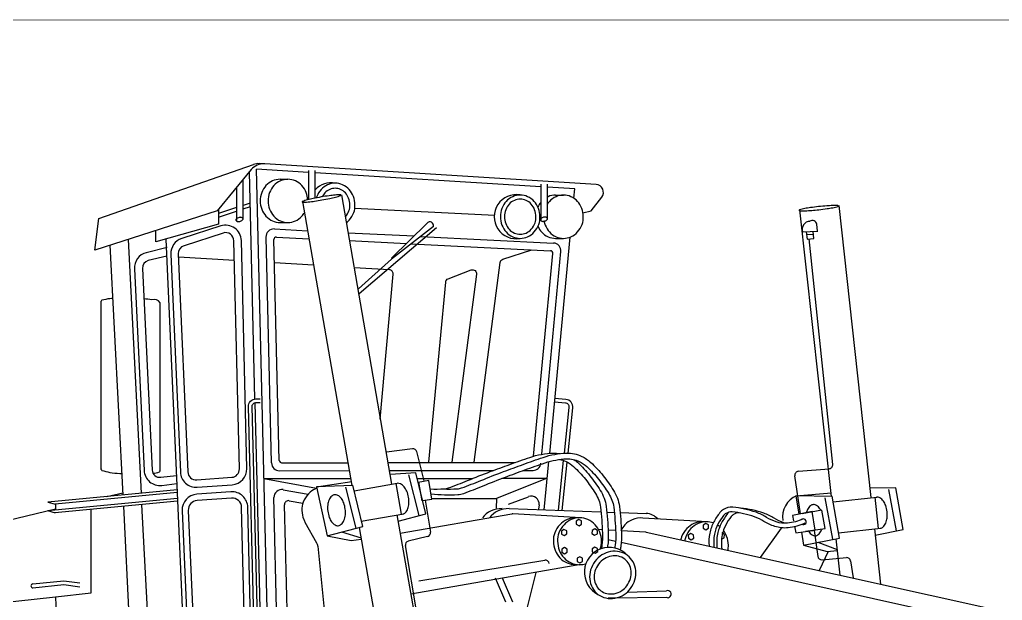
# Model space of a CAD drawing. Extents: x 103 to 393, y 15 to 220.
# Drawn here: x 165.9 to 290.7, y 146.6 to 220.2 of the extents above; entities that cross this region are included whole.
import ezdxf

# ---------------------------------------------------------------- set-up
doc = ezdxf.new("R2010")
doc.units = 0
doc.header["$MEASUREMENT"] = 0
doc.layers.get('0').update_dxf_attribs({"color": 2, "linetype": 'CONTINUOUS'})
for name, color, linetype in [('2', 3, 'CONTINUOUS'), ('3', 4, 'CONTINUOUS'), ('4', 6, 'CONTINUOUS')]:
    doc.layers.add(name, color=color, linetype=linetype)

# ---------------------------------------------------------------- blocks, each defined once
blk = doc.blocks.new('BOLT', base_point=(134.5, 112))
blk.add_lwpolyline([(134.5, 112.5), (134.07, 112.25), (134.07, 111.75), (134.5, 111.5), (134.93, 111.75), (134.93, 112.25)], close=True)

msp = doc.modelspace()

# ---------------------------------------------------------------- linework, layer by layer
for p, q in [((176, 195), (195.62, 201.87)), ((195.35, 201.22), (191, 196)), ((195.82, 172.12), (195.13, 200.96)), ((198, 119), (196.02, 201.26)), ((202.62, 200.86), (196.02, 201.26)), ((239.13, 199.34), (196.4, 201.98)), ((199, 200), (200, 200)), ((232.11, 199.04), (203.47, 200.8)), ((236.43, 198.77), (232.96, 198.98)), ((236.32, 197.59), (236.43, 198.77)), ((238.5, 196), (239.85, 197.72)), ((191, 196), (175.5, 191)), ((193.46, 196.4), (191.17, 195.65)), ((191.17, 195.2), (193.46, 195.97)), ((195.23, 196.98), (194.31, 196.68)), ((194.31, 196.25), (195.24, 196.56)), ((208.47, 196.34), (226.3, 195.45)), ((237.47, 195.74), (238.5, 196)), ((175.5, 191), (176, 195)), ((199, 194.5), (200, 194.5)), ((181.4, 160.15), (179.74, 192.37)), ((184.52, 192.4), (185.94, 160.21)), ((233.25, 165.22), (235.85, 192.66)), ((179.07, 159.93), (177.44, 191.63)), ((193.21, 189.69), (186.09, 190.12)), ((203.27, 189.09), (198.3, 189.38)), ((212.89, 188.51), (208.4, 188.78)), ((211.74, 169.57), (213.36, 187.96)), ((196.08, 161.59), (195.84, 171.65)), ((232.56, 158.05), (233.15, 164.17)), ((216.24, 162.74), (213.03, 162.53)), ((215.32, 162.49), (216.64, 157.32)), ((217.5, 157.53), (216.24, 162.76)), ((196.55, 142.08), (196.08, 161.59)), ((196.96, 162.02), (207.97, 162.03)), ((196.96, 162.02), (203.65, 160.81)), ((203.62, 160.97), (208.11, 161.63)), ((208.24, 161.16), (203.62, 160.97)), ((209.5, 155.94), (208.24, 161.17)), ((216.41, 162.04), (223.49, 162.04)), ((232.94, 162.05), (226.5, 159.5)), ((227.19, 162.05), (232.94, 162.05)), ((185.93, 160.58), (169.52, 159.03)), ((185.94, 160.25), (170.45, 158.78)), ((176.99, 159.74), (179.06, 160.23)), ((185.94, 160.21), (187.46, 125.7)), ((203.62, 160.97), (205.01, 154.76)), ((207.32, 160.91), (208.64, 155.74)), ((264.49, 159.85), (269.02, 160.23)), ((264.49, 159.85), (264.87, 157.5)), ((269.12, 159.76), (264.49, 159.85)), ((270.06, 154.47), (269.12, 159.77)), ((277.2, 160.84), (273.98, 160.82)), ((276.27, 160.65), (277.26, 155.4)), ((278.14, 155.55), (277.2, 160.85)), ((185.97, 159.47), (169.52, 157.92)), ((169.52, 159.03), (170.5, 158.77)), ((185.99, 159.15), (170.41, 157.68)), ((170.5, 158.77), (170.5, 157.99)), ((180.92, 123.97), (179.15, 158.51)), ((183.28, 123.54), (181.47, 158.73)), ((218.28, 159.5), (226.5, 159.5)), ((226.5, 159.5), (226.44, 158.27)), ((268.19, 159.56), (269.18, 154.32)), ((129.46, 148.35), (170.5, 158.18)), ((170.5, 157.65), (169.52, 157.92)), ((175, 147.5), (175, 158.11)), ((214, 156.6), (217.5, 157.53)), ((228.43, 157.52), (214.26, 155.06)), ((228.09, 158.21), (239.76, 157.79)), ((237.19, 157.04), (228.55, 157.53)), ((240.5, 157.77), (241.45, 157.73)), ((242.19, 157.71), (245.52, 157.59)), ((203.68, 153.83), (202.19, 156.44)), ((253.3, 156.54), (245.07, 157)), ((205.01, 154.76), (209.5, 155.94)), ((205.01, 154.76), (208.05, 154.16)), ((206.79, 155.27), (209.3, 154.48)), ((239.42, 155.6), (239.93, 155.57)), ((240.67, 155.53), (241.62, 155.47)), ((242.35, 155.42), (245.41, 155.24)), ((245.49, 155.22), (331.12, 136.2)), ((255.44, 154.92), (255.1, 155.13)), ((255.42, 154.52), (255.44, 154.92)), ((262.64, 155.71), (259.98, 152)), ((265.23, 155.22), (265.5, 153.57)), ((274.59, 154.85), (278.14, 155.55)), ((208.05, 154.16), (209.3, 154.35)), ((239.79, 154.49), (239.95, 154.45)), ((240.68, 154.29), (241.61, 154.09)), ((242.34, 153.93), (323, 136)), ((255.07, 154.34), (255.42, 154.52)), ((265.5, 153.57), (270.06, 154.47)), ((265.5, 153.57), (268.5, 152.78)), ((267.31, 153.97), (269.76, 153.02)), ((203.8, 153.43), (204.87, 143.04)), ((268.63, 152.78), (267.48, 150.36)), ((268.5, 152.78), (269.75, 152.89)), ((237.2, 151.11), (215.6, 147.35)), ((216.64, 149.06), (232.62, 151.65)), ((230.12, 144.5), (231.53, 150.12)), ((227.67, 146.34), (226.36, 149.38)), ((228.57, 146.34), (227.25, 149.38)), ((170.5, 147), (175, 147.5)), ((132.5, 143), (170.5, 147)), ((170.5, 147), (171.48, 123.38))]:
    msp.add_line(p, q)
for points in [[(200, 194.5, 0.106817), (200.95, 194.71, 0.101559), (201.78, 195.31, 0.046263), (202.11, 195.75, 0.108181)], [(223.64, 164.09), (226.95, 189.44, -0.288888), (227.29, 189.85), (231, 191.06)], [(217.9, 164.09), (220.04, 186.96, -0.286943), (220.36, 187.38), (223.29, 188.49, -0.566428), (223.96, 187.95), (220.83, 164.09)], [(203.66, 160.79, 0.014183), (203.52, 160.73, 0.10079), (202.61, 160.08, 0.095919), (201.95, 159.04, 0.110436), (201.79, 157.98, 0.092737), (202.01, 156.83, 0.036652), (202.19, 156.44, 0.10079)], [(236.51, 157.04, 0.104528), (235.46, 156.82, 0.10079), (234.54, 156.17, 0.095919), (233.89, 155.13, 0.110436), (233.73, 154.07, 0.092737), (233.94, 152.92, 0.095919), (234.54, 151.96, 0.10079), (235.46, 151.32, 0.104528), (236.51, 151.09, 0.025303), (236.78, 151.11, 0.10079)], [(237.04, 157.04, 0.104528), (235.98, 156.82, 0.10079), (235.07, 156.17, 0.095919), (234.42, 155.13, 0.110436), (234.26, 154.07, 0.092737), (234.47, 152.92, 0.095919), (235.07, 151.96, 0.10079), (235.98, 151.32, 0.104528), (237.04, 151.09, 0.078593), (237.84, 151.22, 0.10079)], [(239.66, 153.08, 0.079543), (239.82, 154.07, 0.092737), (239.61, 155.21, 0.095919), (239.01, 156.17, 0.10079), (238.1, 156.82, 0.104528), (237.04, 157.04, 0.104528)], [(245.07, 157, 0.133289), (243.72, 156.8, 0.10079), (242.81, 156.15, 0.068533), (242.3, 155.43, 0.110436)], [(252.63, 156.54, 0.104528), (251.57, 156.32, 0.10079), (250.66, 155.67, 0.095919), (250, 154.63, 0.040379), (249.89, 154.25, 0.092737)], [(253.15, 156.54, 0.104528), (252.1, 156.32, 0.10079), (251.18, 155.67, 0.095919), (250.53, 154.63, 0.05205), (250.4, 154.13, 0.092737)], [(254.03, 156.39, 0.08543), (253.15, 156.54, 0.104528)], [(254.85, 155.92, 0.031192), (254.56, 156.13, 0.104528)], [(255.87, 152.92, 0.051498), (255.94, 153.57, 0.092737), (255.72, 154.71, 0.071383), (255.31, 155.45, 0.10079)]]:
    msp.add_lwpolyline(points, format="xyb")
for centre, radius, start, end in [((196.89, 199.94), 2, 86.4677, 140.1944), ((196.28, 199.98), 2, 86.4677, 109.29), ((239.07, 198.34), 1, 321.8428, 86.4677), ((231.13, 164.05), 1, 346.9206, 354.5768), ((265.69, 157.16), 2.88, 112.1893, 188.7891), ((227.09, 155.21), 3, 87.9546, 142.8077), ((227.98, 155.21), 3, 87.9546, 142.8077), ((228.52, 157.03), 0.5, 86.7504, 99.8667), ((245.45, 155.59), 2, 40.76, 87.9545), ((245.38, 154.74), 0.5, 77.4712, 86.476), ((202.81, 153.33), 1, 5.8802, 29.5894), ((232.7, 151.16), 0.5, 10.2037, 99.2224), ((232.7, 151.16), 0.5, 10.2037, 99.2224)]:
    msp.add_arc(centre, radius, start, end)
at = {"layer": '2'}
for p, q in [((194.31, 194.89), (194.31, 199.98)), ((193.46, 198.94), (193.46, 194.7)), ((191.17, 196.2), (191.17, 194.32)), ((191.17, 194.32), (183.24, 192.04)), ((183.24, 192.04), (183.24, 193.5)), ((198.28, 193.69), (202.51, 193.47)), ((267.27, 193.42), (267.17, 194.32)), ((197.92, 164), (197.23, 192.66)), ((198.91, 164.32), (198.23, 192.36)), ((198.55, 192.67), (202.68, 192.46)), ((207.63, 193.22), (216.03, 192.8)), ((207.8, 192.21), (215.06, 191.84)), ((216.87, 192.75), (233.73, 191.91)), ((265.37, 193.32), (267.29, 193.42)), ((265.82, 193.32), (265.93, 192.41)), ((265.88, 192.97), (266.73, 193.05)), ((265.93, 192.41), (266.79, 192.49)), ((269.2, 163.81), (266.21, 192.44)), ((266.79, 192.49), (266.69, 193.39)), ((215.65, 191.81), (233.36, 190.93)), ((231.2, 164.86), (233.65, 190.6)), ((232.23, 165.1), (234.67, 190.82)), ((215.81, 165.81), (212.51, 165.35)), ((217.29, 161.73), (216.37, 165.44)), ((199.21, 164.03), (207.63, 164.03)), ((212.7, 164.04), (228.85, 164.05)), ((198.92, 163.02), (207.8, 163.03)), ((212.88, 163.04), (226.09, 163.05)), ((229.91, 163.05), (231.13, 163.05)), ((265.1, 157.55), (264.38, 162.38)), ((264.84, 162.95), (268.74, 163.26)), ((217.89, 161.77), (216.54, 161.52)), ((217.06, 159.2), (216.65, 161.56)), ((218.3, 159.42), (217.89, 161.77)), ((199.41, 160.61), (202.57, 160.04)), ((199.14, 122.17), (198.23, 159.61)), ((200.45, 122.69), (199.58, 158.7)), ((200.17, 159.21), (201.9, 158.89)), ((217.09, 159.25), (218.3, 159.42)), ((217.42, 159.28), (218.12, 155.22)), ((228, 158.76), (230.56, 159.72)), ((231.9, 158.67), (231.84, 158.13)), ((266.58, 157.82), (264.08, 157.35)), ((264.08, 157.35), (264.21, 156.65)), ((267.81, 158.03), (265.32, 157.56)), ((266.98, 155.46), (266.58, 157.82)), ((268.22, 155.68), (267.81, 158.03)), ((264.33, 155.98), (264.49, 155.12)), ((264.49, 155.12), (266.98, 155.46)), ((265.73, 155.33), (268.22, 155.68)), ((266.85, 155.45), (267.29, 152.15)), ((214.91, 153.52), (216.38, 144.72)), ((217.73, 154.65), (215.29, 154.09)), ((267.83, 151.72), (270.93, 151.99)), ((271.47, 151.56), (271.77, 149.42)), ((167.6, 148.65), (171.55, 149.06)), ((167.6, 148.15), (171.55, 148.56)), ((171.55, 149.06), (173.56, 148.79)), ((171.55, 148.56), (173.56, 148.29))]:
    msp.add_line(p, q, dxfattribs=at)
for points in [[(194.3, 195, 0.164525), (194.25, 195.08, 0.105794), (194.13, 195.14, 0.0691), (193.96, 195.17, 0.0685), (193.8, 195.14, 0.055299), (193.62, 195.08, 0.0691), (193.49, 195, 0.105794), (193.41, 194.89, 0.164525), (193.4, 194.8, 0.164525), (193.45, 194.72, 0.105794), (193.57, 194.66, 0.0691), (193.72, 194.64, 0.055299), (193.9, 194.66, 0.055299), (194.08, 194.72, 0.0691), (194.21, 194.8, 0.105794), (194.29, 194.91, 0.164525)], [(186.52, 192.47, 0.337739), (185.13, 190.48), (186.35, 162.83, 0.42189), (188.49, 160.92), (192.94, 161.23, 0.400765), (194.79, 163.28), (194.1, 192.22, 0.5013), (191.48, 194.07)], [(186.81, 191.57, 0.337739), (186.08, 190.52), (187.3, 162.87, 0.42189), (188.43, 161.86), (192.87, 162.18, 0.400765), (193.85, 163.25), (193.15, 192.2, 0.5013), (191.77, 193.18)]]:
    msp.add_lwpolyline(points, format="xyb", close=True, dxfattribs=at)
for points in [[(184.65, 191.33), (182.02, 190.68, 0.357575), (180.51, 188.64), (181.74, 163.05, 0.436813), (183.98, 161.16), (185.89, 161.4)], [(184.62, 190.26), (182.27, 189.68, 0.357575), (181.54, 188.69), (182.77, 163.1, 0.436813), (183.85, 162.18), (185.84, 162.43)], [(183.77, 184.31, 0.375915), (182.69, 184.7, 0.016945), (181.73, 184.82, 0.013789)], [(197.09, 141.6), (196.68, 141.6, -0.406696), (195.71, 142.54), (194.98, 171.13, -0.421772), (195.95, 172.13), (196.49, 172.13)], [(197.09, 142.07), (196.68, 142.07, -0.406696), (196.18, 142.55), (195.45, 171.15, -0.421772), (195.95, 171.66), (196.49, 171.66)], [(235.12, 165.24), (235.72, 171.04, 0.421772), (235.26, 171.59), (233.86, 171.7)], [(235.59, 165.25), (236.19, 170.99, 0.421772), (235.3, 172.06), (233.91, 172.17)], [(218.07, 160.7, 0.022887), (219.85, 160.72, 0.074384), (220.39, 160.83, 0.009051), (222.83, 161.77, -0.007675), (225.69, 162.9, -0.003333), (228.18, 163.81, -0.00326), (230.74, 164.71, -0.076463), (233.71, 165.25, -0.049112), (234.54, 165.19, -0.072917)], [(219.75, 160.7, 0.022887), (221.53, 160.72, 0.074384), (222.07, 160.83, 0.009051), (224.51, 161.77, -0.007675), (227.38, 162.9, -0.003333), (229.86, 163.81, -0.00326), (232.42, 164.71, -0.076463), (235.39, 165.25, -0.118211), (237.32, 164.84, -0.072917), (238.45, 164.08, -0.042585), (240.04, 162.38, -0.024602), (241.35, 160.52, -0.050972), (241.85, 159.54, -0.061552), (242.1, 158.49, -0.019796), (242.36, 155.14, -0.04166), (242.29, 153.47, -0.006433), (242.21, 152.96)], [(218.18, 160.08, 0.041958), (221.57, 159.99, 0.074384), (222.33, 160.14, 0.009051), (224.79, 161.1, -0.007675), (227.63, 162.21, -0.003333), (230.11, 163.12, -0.00326), (232.66, 164.02, -0.076463), (235.41, 164.52, -0.118211), (237.01, 164.18, -0.072917), (237.96, 163.54, -0.042585), (239.46, 161.93, -0.024602), (240.74, 160.13, -0.050972), (241.16, 159.28, -0.061552), (241.38, 158.4, -0.019796), (241.63, 155.11, -0.04166), (241.56, 153.57, -0.004624), (241.51, 153.21, -0.029285)], [(234.36, 157.99), (235.02, 164.31, 0.421772)], [(234.51, 164.45, -0.061442), (235.33, 164.18, -0.072917), (236.28, 163.54, -0.042585), (237.78, 161.93, -0.024602), (239.05, 160.13, -0.050972), (239.48, 159.28, -0.061552), (239.7, 158.4, -0.019796), (239.95, 155.11, -0.04166), (239.88, 153.57, -0.005616), (239.82, 153.13, -0.029285)], [(234.83, 157.97), (235.47, 164.11, 0.421772)], [(236.36, 164.41, -0.027965), (236.77, 164.08, -0.042585), (238.35, 162.38, -0.024602), (239.67, 160.52, -0.050972), (240.16, 159.54, -0.061552), (240.42, 158.49, -0.019796), (240.68, 155.14, -0.04166), (240.61, 153.47, -0.002382), (240.58, 153.28)], [(194.74, 128.17, 0.251485), (195.6, 129.86), (194.91, 158.38, 0.427792), (192.77, 160.33), (188.43, 160.02, 0.406578), (186.57, 157.94)], [(194.74, 129.39, 0.094834), (194.82, 129.84), (194.13, 158.36, 0.427792), (192.83, 159.55), (188.48, 159.25, 0.406578), (187.35, 157.98)], [(186.57, 157.94), (187.81, 129.72, 0.401359), (189.81, 127.81), (193.6, 127.81, 0.065807), (194.12, 127.88)], [(187.35, 157.98), (188.59, 129.76, 0.401359), (189.81, 128.59), (193.6, 128.59, 0.105956), (194.1, 128.7)], [(265.43, 156.89, -0.075559), (263.45, 156.36, -0.107874), (262.02, 156.52, -0.058063), (260.78, 157.1, 0.054243), (259.46, 157.74, 0.062597), (256.49, 158.38, 0.15946), (255.31, 158.1, 0.093057), (254.86, 157.7, 0.040212), (254.09, 156.52, 0.075105), (253.58, 155.09, 0.070442), (253.49, 153.47)], [(265.67, 156.34, -0.075559), (263.52, 155.77, -0.107874), (261.83, 155.95, -0.058063), (260.46, 156.59, 0.054243), (259.26, 157.17, 0.062597), (256.44, 157.78, 0.15946), (255.62, 157.59, 0.093057), (255.33, 157.33, 0.040212), (254.62, 156.24, 0.075105), (254.17, 154.97, 0.081026), (254.11, 153.31, 0.070442)], [(255.98, 157.74, 0.033023), (255.84, 157.58, 0.040212), (255.08, 156.4, 0.075105), (254.56, 154.97, 0.076159), (254.49, 153.22)], [(257.32, 157.67, 0.140432), (256.6, 157.47, 0.093057), (256.31, 157.21, 0.040212), (255.6, 156.12, 0.075105), (255.15, 154.86, 0.086141), (255.11, 153.09, 0.070442)], [(263.19, 156.35, -0.014354), (263, 156.4, -0.058063), (261.76, 156.99, 0.054243), (260.44, 157.62, 0.062597), (257.47, 158.26, 0.012346), (257.38, 158.27, 0.093057)]]:
    msp.add_lwpolyline(points, format="xyb", dxfattribs=at)
for centre, radius, start, end in [((266.61, 194.16), 0.598, 15.1236, 121.9217), ((198.22, 192.69), 1, 87.1305, 181.3804), ((266.31, 193.66), 1, 91.0135, 199.9878), ((198.53, 192.37), 0.3, 87.1305, 181.3804), ((233.68, 190.91), 1, 354.5768, 87.1305), ((233.35, 190.63), 0.3, 354.5768, 87.1305), ((215.88, 165.31), 0.5, 14.0359, 97.8535), ((198.92, 164.02), 1, 181.3804, 270.047), ((199.21, 164.33), 0.3, 181.3804, 270.047), ((231.13, 164.05), 1, 270.047, 354.5768), ((268.7, 163.76), 0.5, 274.5868, 5.9582), ((264.88, 162.45), 0.5, 94.5868, 188.4339), ((199.23, 159.63), 1, 79.7463, 181.3804), ((230.91, 158.79), 1, 353.0658, 110.5566), ((200.08, 158.72), 0.5, 79.7463, 181.3804), ((265.46, 156.53), 0.361, 239.937, 136.2282), ((217.62, 155.14), 0.5, 282.8454, 9.7273), ((215.41, 153.6), 0.5, 102.8454, 189.4621), ((267.78, 152.22), 0.5, 187.521, 274.9474), ((270.97, 151.49), 0.5, 7.8462, 94.9474), ((167.61, 148.4), 0.25, 92.103, 267.897)]:
    msp.add_arc(centre, radius, start, end, dxfattribs=at)
at = {"layer": '3'}
for p, q in [((202.62, 201.09), (202.62, 197.42)), ((203.47, 197.61), (203.47, 201.09)), ((232.11, 199.36), (232.11, 194.73)), ((232.96, 194.92), (232.96, 199.36)), ((234, 198), (235, 198)), ((218.89, 193.83), (209.04, 185.44)), ((217.67, 194.41), (213.14, 189.97)), ((218.48, 194), (213.14, 189.88)), ((234, 192.5), (235, 192.5)), ((213.14, 189.88), (208.96, 186.08)), ((176.29, 163.19), (176.29, 184.52)), ((183.77, 162.99), (183.77, 184.31)), ((243.11, 147.61), (248.1, 147.77)), ((240.67, 146.88), (248.1, 146.96))]:
    msp.add_line(p, q, dxfattribs=at)
for points in [[(199, 200, 0.106817), (198.05, 199.79, 0.101559), (197.22, 199.19, 0.094912), (196.68, 198.31, 0.090692), (196.49, 197.25, 0.090692), (196.68, 196.19, 0.094912), (197.22, 195.31, 0.101559), (198.05, 194.71, 0.106817), (199, 194.5, 0.106817)], [(202.51, 197.39, 0.078684), (202.32, 198.31, 0.094912), (201.78, 199.19, 0.101559), (200.95, 199.79, 0.106817), (200, 200, 0.106817), (199.05, 199.79, 0.101559), (198.22, 199.19, 0.094912), (197.68, 198.31, 0.090692), (197.49, 197.25, 0.090692), (197.68, 196.19, 0.094912), (198.22, 195.31, 0.101559), (199.05, 194.71, 0.106817), (200, 194.5, 0.106817)], [(207.41, 194.47, 0.048971), (207.78, 194.81, 0.094912), (208.37, 195.77, 0.108181), (208.51, 196.75, 0.090692), (208.32, 197.81, 0.094912), (207.78, 198.69, 0.101559), (206.95, 199.29, 0.106817), (206, 199.5, 0.106817), (205.05, 199.29, 0.101559), (204.22, 198.69, 0.094912), (203.68, 197.81, 0.015367), (203.62, 197.64, 0.090692)], [(207.28, 195.22, 0.003794), (207.3, 195.24, 0.094912), (207.76, 196, 0.111517), (207.86, 196.73, 0.093154), (207.71, 197.58, 0.094912), (207.3, 198.26, 0.101559), (206.68, 198.7, 0.106817), (206, 198.85, 0.106817), (205.32, 198.7, 0.101559), (204.7, 198.26, 0.069744), (204.37, 197.78, 0.02621)], [(234, 198, 0.106817), (233.05, 197.79, 0.009468), (232.96, 197.75, 0.078685)], [(235, 192.5, 0.106817), (235.95, 192.71, 0.101559), (236.78, 193.31, 0.094912), (237.37, 194.27, 0.108181), (237.51, 195.25, 0.090692), (237.32, 196.31, 0.094912), (236.78, 197.19, 0.101559), (235.95, 197.79, 0.106817), (235, 198, 0.106817), (234.05, 197.79, 0.101559), (233.22, 197.19, 0.038537), (232.96, 196.86, 0.090692)], [(232.11, 197.07, 0.063233), (231.75, 196.48, 0.090692)], [(231.76, 194.01, 0.077341), (232.22, 193.31, 0.101559), (233.05, 192.71, 0.106817), (234, 192.5, 0.106817)], [(232.54, 194.68, 0.042641), (232.68, 194.19, 0.094912), (233.22, 193.31, 0.101559), (234.05, 192.71, 0.106817), (235, 192.5, 0.106817)], [(177.79, 184.88, 0.006959), (177.39, 184.84, 0.044733), (176.38, 184.64, 0.325705), (176.29, 184.52, 0.325705)], [(176.31, 163.26, 0.14549), (176.29, 163.19, 0.325705)], [(176.29, 163.19, 0.325705), (176.38, 163.06, 0.044733), (177.37, 162.81, 0.019341), (178.64, 162.66, 0.003822), (178.93, 162.63, 0.013789)], [(182.88, 162.69, 0.035548), (183.68, 162.86, 0.325705), (183.77, 162.99, 0.325705), (183.68, 163.12, 0.044733)]]:
    msp.add_lwpolyline(points, format="xyb", dxfattribs=at)
for points in [[(229.5, 192.5, 0.106817), (230.45, 192.71, 0.101559), (231.28, 193.31, 0.094912), (231.87, 194.27, 0.108181), (232.01, 195.25, 0.090692), (231.82, 196.31, 0.094912), (231.28, 197.19, 0.101559), (230.45, 197.79, 0.106817), (229.5, 198, 0.106817), (228.55, 197.79, 0.101559), (227.72, 197.19, 0.094912), (227.18, 196.31, 0.090692), (226.99, 195.25, 0.090692), (227.18, 194.19, 0.094912), (227.72, 193.31, 0.101559), (228.55, 192.71, 0.106817)], [(229.5, 193.02, 0.106817), (230.24, 193.18, 0.101559), (230.9, 193.65, 0.094912), (231.39, 194.45, 0.110645), (231.5, 195.23, 0.092531), (231.34, 196.13, 0.094912), (230.9, 196.85, 0.101559), (230.24, 197.32, 0.106817), (229.5, 197.48, 0.106817), (228.76, 197.32, 0.101559), (228.1, 196.85, 0.094912), (227.66, 196.13, 0.090692), (227.5, 195.25, 0.090692), (227.66, 194.37, 0.094912), (228.1, 193.65, 0.101559), (228.76, 193.18, 0.106817)], [(232.96, 195.03, 0.164525), (232.91, 195.1, 0.105794), (232.79, 195.17, 0.0691), (232.62, 195.19, 0.0685), (232.45, 195.17, 0.055299), (232.28, 195.11, 0.0691), (232.15, 195.03, 0.105794), (232.07, 194.92, 0.164525), (232.06, 194.83, 0.164525), (232.1, 194.75, 0.105794), (232.23, 194.68, 0.0691), (232.38, 194.66, 0.055299), (232.56, 194.68, 0.055299), (232.74, 194.74, 0.0691), (232.86, 194.82, 0.105794), (232.95, 194.94, 0.164525)], [(239.38, 147.33, 0.106817), (240.37, 146.87, 0.101559), (241.53, 146.84, 0.094912), (242.71, 147.3, 0.108181), (243.51, 148.09, 0.090692), (244.06, 149.18, 0.094912), (244.17, 150.34, 0.101559), (243.84, 151.44, 0.106817), (243.13, 152.27, 0.106817), (242.13, 152.73, 0.101559), (240.98, 152.76, 0.094912), (239.89, 152.33, 0.090692), (239, 151.51, 0.090692), (238.45, 150.42, 0.094912), (238.33, 149.26, 0.101559), (238.67, 148.16, 0.106817)], [(239.73, 147.79, 0.106817), (240.5, 147.43, 0.101559), (241.42, 147.41, 0.094912), (242.4, 147.8, 0.110645), (243.03, 148.42, 0.092531), (243.5, 149.34, 0.094912), (243.59, 150.28, 0.101559), (243.33, 151.16, 0.106817), (242.77, 151.81, 0.106817), (242, 152.16, 0.101559), (241.09, 152.18, 0.094912), (240.2, 151.84, 0.090692), (239.46, 151.16, 0.090692), (239, 150.26, 0.094912), (238.91, 149.31, 0.101559), (239.18, 148.44, 0.106817)]]:
    msp.add_lwpolyline(points, format="xyb", close=True, dxfattribs=at)
for centre, radius, start, end in [((205.5, 196.75), 2.8, 79.6952, 136.5093), ((229, 195.25), 2.8, 79.6952, 280.3048), ((218.04, 194.13), 0.459, 343.2222, 142.8161), ((212.86, 188.01), 0.5, 354.9526, 86.5642), ((240.8, 150.14), 3.15, 42.5391, 243.1488), ((248.24, 147.35), 0.448, 240.5026, 109.1088)]:
    msp.add_arc(centre, radius, start, end, dxfattribs=at)
at = {"layer": '4'}
for p, q in [((201.86, 197.18), (208.13, 161.16)), ((206.79, 198.03), (213.17, 161.32)), ((264.99, 196.1), (269.01, 159.76)), ((269.96, 196.65), (274.05, 159.61)), ((208.41, 160.48), (213.86, 161.43)), ((213.69, 161.4), (214.37, 157.49)), ((269.23, 159.05), (274.78, 159.67)), ((274.52, 159.64), (274.96, 155.67)), ((209.32, 156.61), (214.74, 157.56)), ((213.85, 157.42), (217.41, 136.98)), ((209.05, 155.82), (212.48, 136.12)), ((269.92, 155.14), (275.32, 155.74)), ((274.49, 155.64), (275.27, 148.61)), ((269.6, 154.38), (270.11, 149.75))]:
    msp.add_line(p, q, dxfattribs=at)
at = {"layer": '4', "const_width": 0.1}
msp.add_lwpolyline([(103.5, 220.2), (393.3, 220.2), (393.3, 34.2), (103.5, 34.2), (103.5, 219.6)], dxfattribs=at)
at = {"layer": '4'}
for points in [[(201.81, 197.13, 0.360272), (201.86, 197.09, 0.027291), (202.56, 197.12, 0.011479), (203.4, 197.22, 0.010631), (204.31, 197.37, 0.00814), (205.32, 197.56, 0.011479), (206.04, 197.73, 0.027291), (206.71, 197.94, 0.360272), (206.74, 197.99, 0.360272), (206.69, 198.03, 0.027291), (205.99, 198, 0.011479), (205.26, 197.91, 0.00814), (204.24, 197.75, 0.00814), (203.22, 197.56, 0.011479), (202.51, 197.39, 0.027291), (201.84, 197.18, 0.360272)], [(264.93, 196.06, 0.360272), (264.98, 196.01, 0.027291), (265.68, 196, 0.011479), (266.52, 196.05, 0.010631), (267.44, 196.14, 0.00814), (268.47, 196.27, 0.011479), (269.19, 196.39, 0.027291), (269.87, 196.56, 0.360272), (269.9, 196.61, 0.360272), (269.86, 196.65, 0.027291), (269.16, 196.66, 0.011479), (268.43, 196.62, 0.00814), (267.4, 196.53, 0.00814), (266.37, 196.4, 0.011479), (265.64, 196.28, 0.027291), (264.96, 196.11, 0.360272)], [(206.4, 156.04, 0.159812), (206.77, 156.22, 0.10634), (207.12, 156.71, 0.07108), (207.3, 157.41, 0.0709), (207.28, 158.14, 0.057388), (207.1, 158.92, 0.07108), (206.79, 159.49, 0.10634), (206.34, 159.89, 0.159812), (205.94, 159.97, 0.159812), (205.57, 159.8, 0.10634), (205.23, 159.31, 0.07108), (205.07, 158.68, 0.057388), (205.07, 157.88, 0.057388), (205.25, 157.1, 0.07108), (205.55, 156.53, 0.10634), (206, 156.13, 0.159812)]]:
    msp.add_lwpolyline(points, format="xyb", close=True, dxfattribs=at)
for points in [[(214.57, 157.5, 0.160079), (214.93, 157.7, 0.106244), (215.24, 158.21, 0.070691), (215.37, 158.85, 0.056973), (215.32, 159.65, 0.056973), (215.1, 160.42, 0.070691), (214.76, 160.97, 0.106244), (214.29, 161.35, 0.149614), (213.92, 161.42, 0.16073)], [(267.67, 158, 0.021803), (267.57, 158.18, 0.10634), (267.15, 158.61, 0.159812), (266.75, 158.71, 0.159812), (266.37, 158.57, 0.10634), (266, 158.09, 0.050775), (265.84, 157.66, 0.057388)], [(275.23, 155.72, 0.152282), (275.58, 155.88, 0.106244), (275.93, 156.38, 0.070691), (276.09, 157.01, 0.056973), (276.1, 157.81, 0.056973), (275.92, 158.59, 0.070691), (275.62, 159.17, 0.106244), (275.17, 159.57, 0.16073), (274.77, 159.66, 0.16073)], [(266.1, 155.39, 0.010988), (266.15, 155.3, 0.10634), (266.57, 154.87, 0.159812), (266.97, 154.76, 0.159812)], [(266.97, 154.76, 0.159812), (267.35, 154.91, 0.10634), (267.72, 155.38, 0.025298), (267.83, 155.62, 0.0709)]]:
    msp.add_lwpolyline(points, format="xyb", dxfattribs=at)

# ---------------------------------------------------------------- block references
at = {"xscale": 0.79427607715607, "yscale": 0.79427607715607, "zscale": 0.79427607715607}
for p, rotation in [((253.08, 155.93), 182.2729624569751), ((251.19, 154.66), 242.632863074501)]:
    msp.add_blockref('BOLT', p, dxfattribs=dict(at, rotation=rotation))
at = {"layer": '2', "xscale": 0.79427607715607, "yscale": 0.79427607715607, "zscale": 0.79427607715607}
for p, rotation in [((236.96, 156.43), 182.2729624569751), ((235.08, 155.17), 242.632863074501), ((238.97, 155.23), 117.9392303638166), ((235.14, 152.87), 298.8373782749531), ((238.99, 152.94), 62.95891754731393), ((237.08, 151.71), 1.021732165489046)]:
    msp.add_blockref('BOLT', p, dxfattribs=dict(at, rotation=rotation))

doc.saveas('drawing.dxf')
